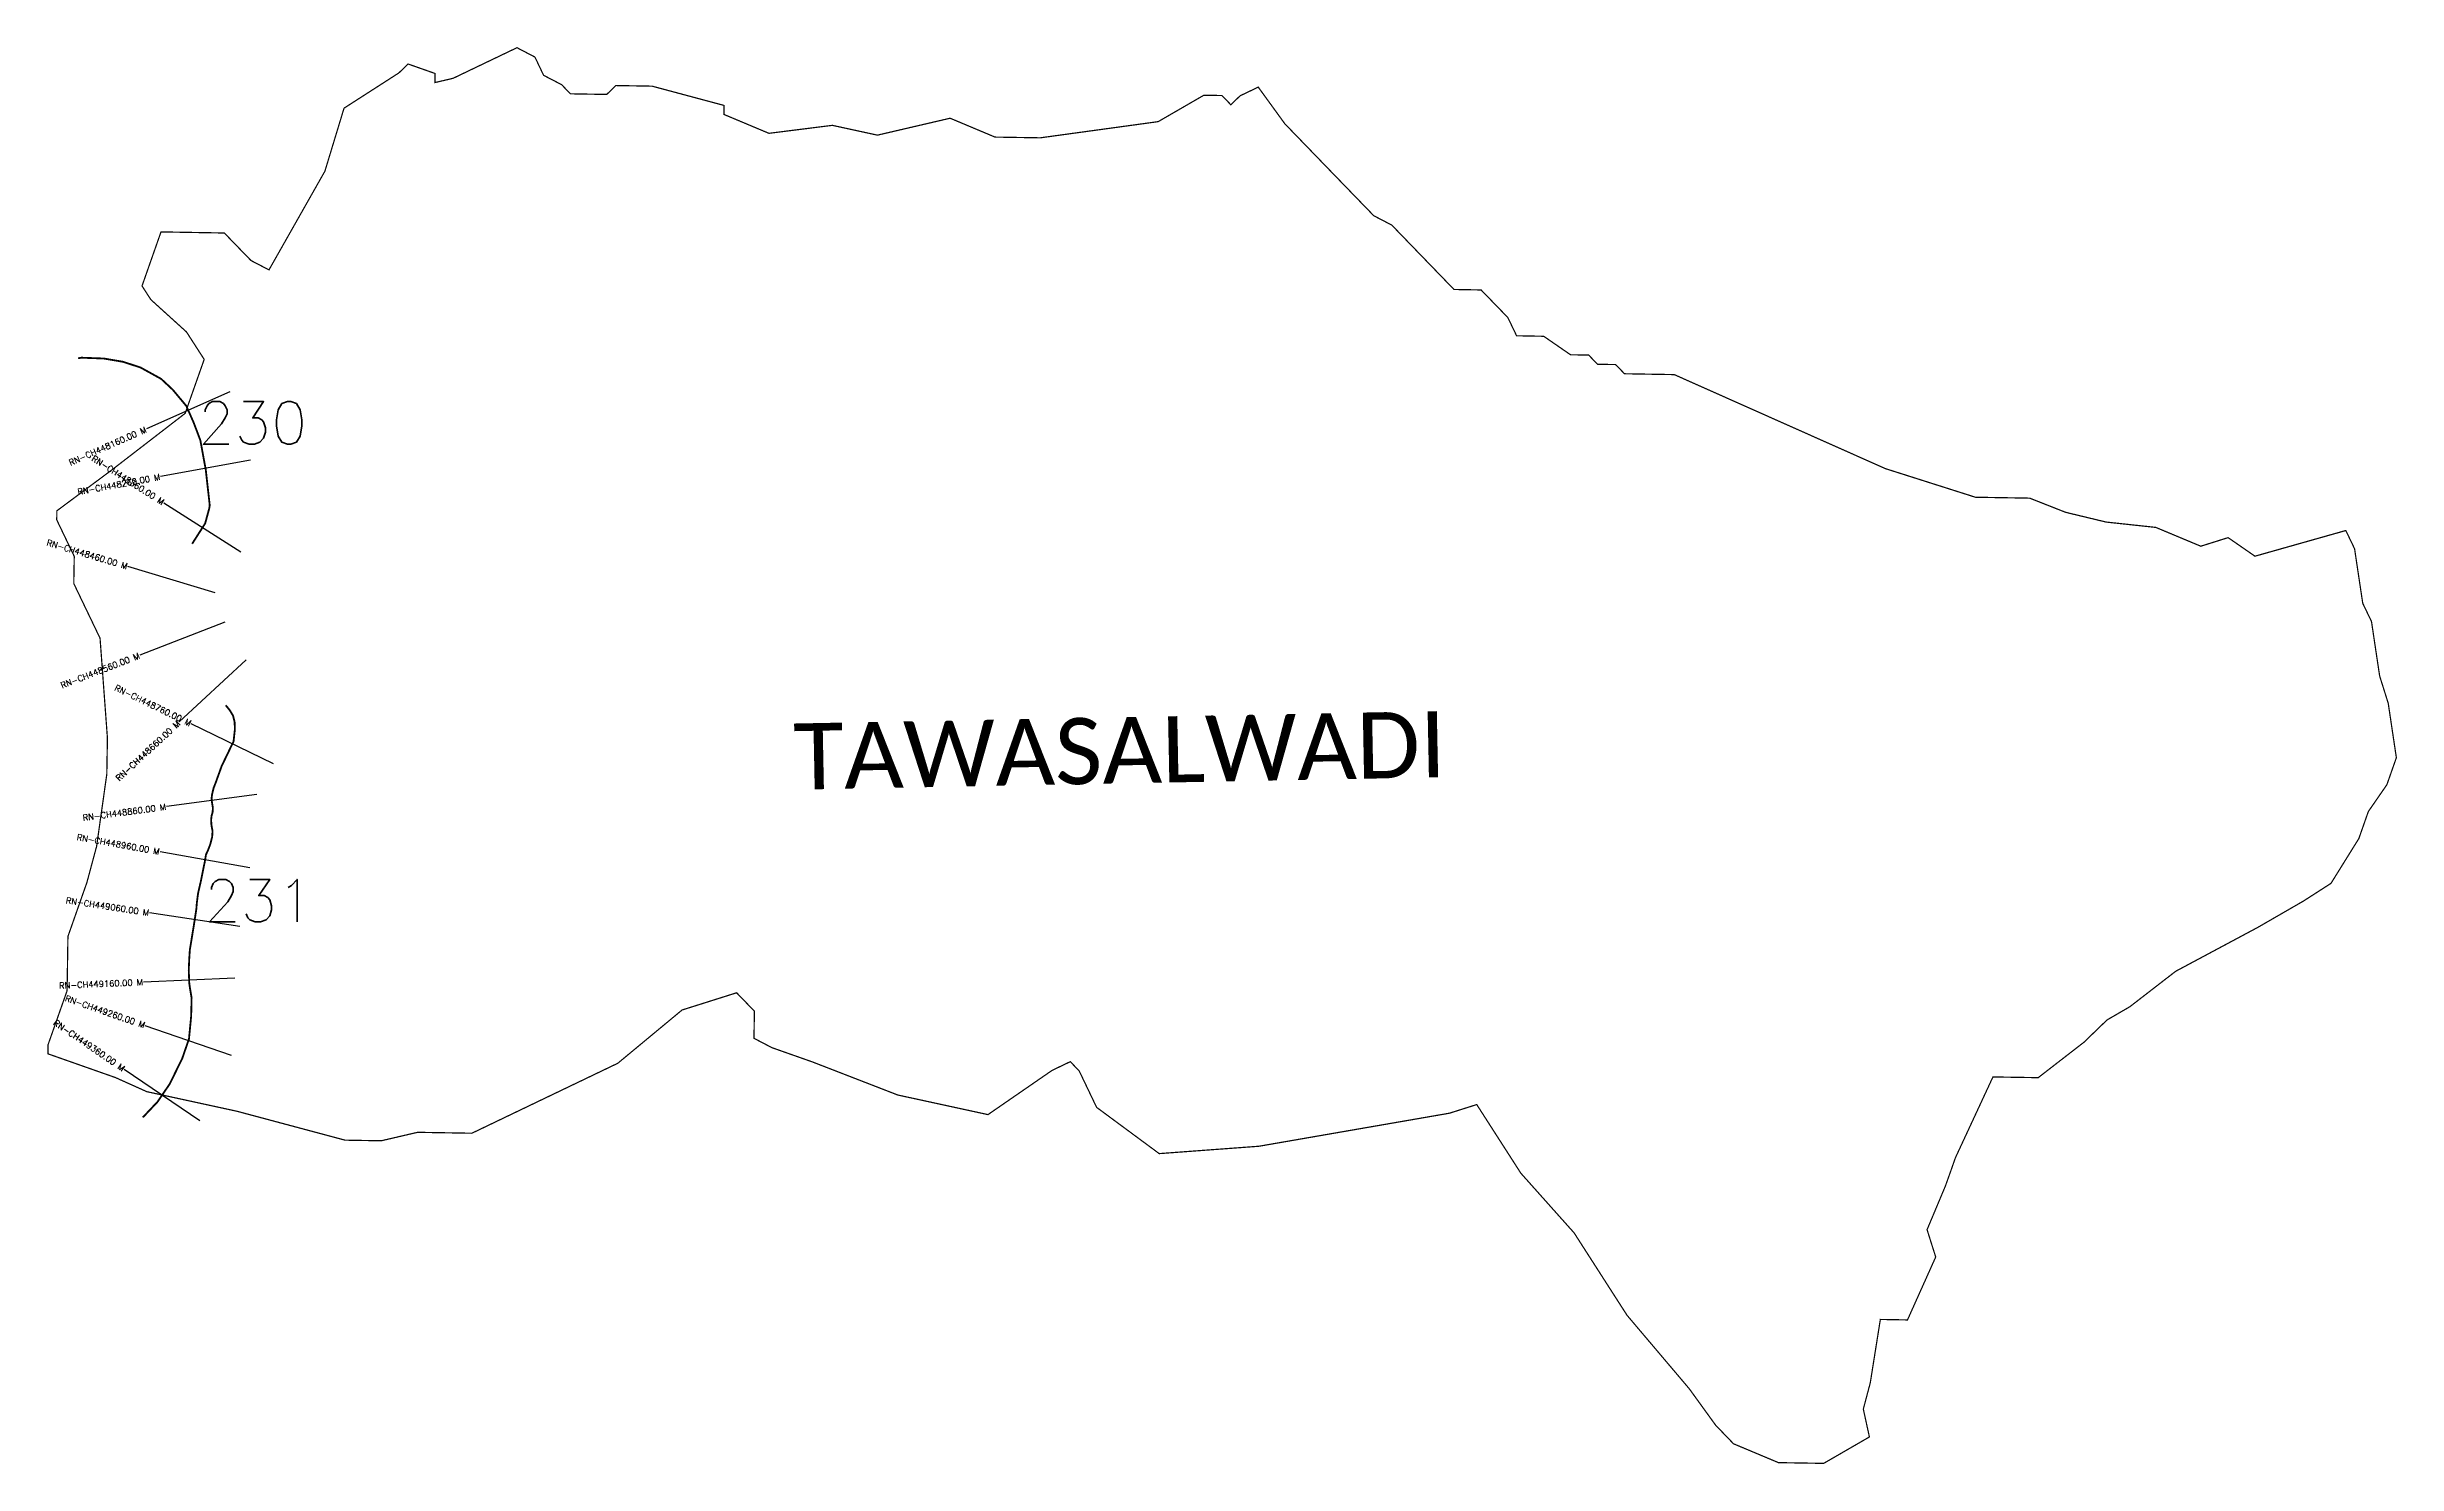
# Model space of a CAD drawing. Header units: metres. Extents: x 312905 to 316768, y 1913734 to 1916062.
import ezdxf
from ezdxf.enums import TextEntityAlignment as Align

# ---------------------------------------------------------------- set-up
doc = ezdxf.new("R2010")
doc.units = ezdxf.units.M
for name, color, linetype in [('CS', 134, 'Continuous'), ('CSMark', 6, 'Continuous'), ('NATURALLY PROTECTED', 3, 'Continuous'), ('VILLAGE NAME', 250, 'Continuous')]:
    doc.layers.add(name, color=color, linetype=linetype)
doc.styles.get("Standard").update_dxf_attribs({"font": 'simplex.shx'})

msp = doc.modelspace()

# ---------------------------------------------------------------- linework, layer by layer
at = {"color": 6, "const_width": 2, "flags": 128}
msp.add_lwpolyline([(313092.1, 1915758.4), (313196.2, 1915756.6), (313240.1, 1915711.3), (313269.6, 1915696), (313361.5, 1915858.1), (313393, 1915961.7), (313483.2, 1916019.7), (313498.3, 1916034.3), (313542.7, 1916018.7), (313542.4, 1916003.8), (313557.4, 1916007.3), (313572.3, 1916010.8), (313677.3, 1916061.1), (313706.8, 1916045.7), (313721.1, 1916015.7), (313750.6, 1916000.4), (313765.2, 1915985.3), (313824.8, 1915984.3), (313839.9, 1915998.9), (313899.4, 1915997.9), (314017.8, 1915966.2), (314017.6, 1915951.4), (314091.5, 1915920.4), (314195.8, 1915933.5), (314269.9, 1915917.4), (314389.4, 1915945.2), (314463.2, 1915914.2), (314537.6, 1915913), (314731.4, 1915939.6), (314806.5, 1915983), (314836.2, 1915982.5), (314850.9, 1915967.3), (314866, 1915982), (314895.9, 1915996.3), (314919.8, 1915963.4), (314939.6, 1915936.1), (315012.7, 1915860.5), (315085.8, 1915785), (315115.4, 1915769.6), (315217.7, 1915663.8), (315262.3, 1915663), (315306.2, 1915617.7), (315320.6, 1915587.7), (315365.2, 1915586.9), (315409.3, 1915556.5), (315439.1, 1915556), (315453.7, 1915540.9), (315483.4, 1915540.4), (315498, 1915525.3), (315579.8, 1915523.9), (315926.9, 1915369.4), (316074.9, 1915322.4), (316164.1, 1915320.9), (316223.2, 1915297.6), (316289.8, 1915281.6), (316371.5, 1915272.8), (316445.4, 1915241.9), (316490.3, 1915256), (316534.4, 1915225.5), (316683.8, 1915267.7), (316698.2, 1915237.7), (316711.6, 1915148.2), (316726, 1915118.2), (316739.4, 1915028.7), (316753.5, 1914983.9), (316766.9, 1914894.4), (316751.3, 1914850), (316720.8, 1914805.9), (316705.2, 1914761.5), (316659.4, 1914687.9), (316614.3, 1914658.9), (316539.2, 1914615.6), (316404.1, 1914543.4), (316328.8, 1914485.2), (316291.2, 1914463.4), (316253.4, 1914426.9), (316178.1, 1914368.6), (316103.7, 1914369.8), (316042, 1914237), (316034.2, 1914214.8), (316025.6, 1914190.7), (315995.4, 1914118.8), (316009.6, 1914073.9), (315963.2, 1913970.5), (315918.6, 1913971.3), (315904.8, 1913884.6), (315902.1, 1913867.4), (315890.6, 1913824), (315900.6, 1913778.2), (315825.5, 1913734.8), (315751.1, 1913736), (315677.2, 1913767), (315653.9, 1913791.2), (315648, 1913797.3), (315604.4, 1913857.5), (315502.2, 1913978.1), (315415.2, 1914113.5), (315327.6, 1914211.6), (315255.1, 1914324.4), (315210.2, 1914310.2), (314897, 1914255.9), (314733.1, 1914243.8), (314630.2, 1914319.8), (314601.5, 1914379.8), (314586.9, 1914394.9), (314556.9, 1914380.5), (314451.6, 1914307.9), (314303.3, 1914340.1), (314162.9, 1914394.5), (314096.4, 1914417.9), (314066.9, 1914433.3), (314067.6, 1914477.9), (314038.4, 1914508.1), (313948.7, 1914479.8), (313843.1, 1914392.3), (313603.2, 1914277.3), (313513.9, 1914278.8), (313454.2, 1914264.9), (313394.7, 1914265.9), (313217, 1914313.4), (313068.8, 1914345.6), (313017.1, 1914368.8), (312906.2, 1914407.8), (312906.4, 1914422.7), (312937.7, 1914511.4), (312939.1, 1914600.7), (312970.3, 1914689.4), (312986.2, 1914748.6), (313003, 1914867.3), (313004, 1914926.8), (312991.9, 1915090.7), (312948.7, 1915180.6), (312949.5, 1915225.2), (312920.7, 1915285.2), (312920.9, 1915300.1), (313011.2, 1915367.2), (313131.8, 1915460.2), (313163.1, 1915548.9), (313134, 1915594), (313075.4, 1915647.1), (313060.9, 1915669.6), (313092.1, 1915758.4)], dxfattribs=at)
at = {"layer": 'CS'}
for p, q in [((313205.5, 1915495.4), (313068.4, 1915434.7)), ((313205.5, 1915495.4), (313068.4, 1915434.7)), ((313239.1, 1915383.2), (313091.5, 1915356.2)), ((313239.1, 1915383.2), (313091.5, 1915356.2)), ((313223.4, 1915232.1), (313097, 1915312.7)), ((313223.4, 1915232.1), (313097, 1915312.7)), ((313181.3, 1915165.3), (313037.6, 1915208.4)), ((313181.3, 1915165.3), (313037.6, 1915208.4)), ((313197.1, 1915117.2), (313057.3, 1915062.9)), ((313197.1, 1915117.2), (313057.3, 1915062.9)), ((313232.1, 1915055.1), (313122.1, 1914953.1)), ((313232.1, 1915055.1), (313122.1, 1914953.1)), ((313277, 1914884.5), (313141.9, 1914949.8)), ((313277, 1914884.5), (313141.9, 1914949.8)), ((313249.9, 1914833.8), (313101.3, 1914814)), ((313249.9, 1914833.8), (313101.3, 1914814)), ((313238.4, 1914713.3), (313090.7, 1914739.7)), ((313238.4, 1914713.3), (313090.7, 1914739.7)), ((313221.7, 1914616.8), (313073.4, 1914639.3)), ((313221.7, 1914616.8), (313073.4, 1914639.3)), ((313213.3, 1914531.9), (313063.5, 1914525.6)), ((313213.3, 1914531.9), (313063.5, 1914525.6)), ((313207.9, 1914404.8), (313066.3, 1914454)), ((313207.9, 1914404.8), (313066.3, 1914454)), ((313155.7, 1914297.5), (313031.8, 1914382.1)), ((313155.7, 1914297.5), (313031.8, 1914382.1))]:
    msp.add_line(p, q, dxfattribs=at)
at = {"layer": 'NATURALLY PROTECTED', "const_width": 3, "flags": 128}
for points in [[(312955.8, 1915550.7), (312961.2, 1915551.7), (312998.3, 1915550.3), (313029.5, 1915545), (313058.4, 1915535.6), (313092.3, 1915516.9), (313111.4, 1915499.1), (313133.7, 1915472.4), (313145.7, 1915445.3), (313156.8, 1915415.9), (313165.7, 1915367.4), (313172.2, 1915309.3), (313171.4, 1915304), (313164.7, 1915279.4), (313143.3, 1915245.9)], [(313198.5, 1914980.5), (313205, 1914972.6), (313210.6, 1914963.4), (313213.1, 1914952.9), (313213.6, 1914941.5), (313211.4, 1914921.2), (313191.9, 1914880.8), (313182.2, 1914853.9), (313178.5, 1914844.4), (313176, 1914833.8), (313175.2, 1914826.8), (313176.3, 1914818.5), (313177.4, 1914811.8), (313177, 1914804.9), (313175.3, 1914799.2), (313174.5, 1914792.4), (313175, 1914783.7), (313176.8, 1914773.9), (313176.2, 1914764.1), (313173.1, 1914752.1), (313169.2, 1914741.9), (313166.1, 1914735.3), (313164, 1914723), (313161, 1914708.3), (313157.8, 1914692.3), (313153.1, 1914671.9), (313151.1, 1914656.7), (313150.2, 1914645.7), (313146, 1914618.3), (313139.5, 1914578.6), (313138.5, 1914563.3), (313137.7, 1914545.4), (313138.6, 1914523.2), (313139.9, 1914514.6), (313142.4, 1914499.7), (313141.7, 1914469.8), (313138.1, 1914432.3), (313127, 1914400.2), (313106.5, 1914358.4), (313086.4, 1914328.9), (313064, 1914305.2), (313061.9, 1914303.5)]]:
    msp.add_lwpolyline(points, dxfattribs=at)

# ---------------------------------------------------------------- texts
at = {"char_height": 70, "attachment_point": 1}
for s, width, heights, insert in [('230', 286.963, [114.1], (313152.8, 1915479.5)), ('231', 95.172, [0], (313162.9, 1914694.4))]:
    msp.add_mtext_dynamic_manual_height_columns(s, width=width, gutter_width=1, heights=heights, dxfattribs=dict(at, insert=insert))
at = {"layer": 'CSMark'}
for s, rotation, p in [('RN-CH448160.00 M', 23.8882, (313067.5, 1915434.3)), ('RN-CH448160.00 M', 23.8882, (313067.5, 1915434.3)), ('RN-CH448360.00 M', 327.4703, (313096.1, 1915313.3)), ('RN-CH448360.00 M', 327.4703, (313096.1, 1915313.3)), ('RN-CH448260.00 M', 10.3953, (313090.6, 1915356)), ('RN-CH448260.00 M', 10.3953, (313090.6, 1915356)), ('RN-CH448460.00 M', 343.2916, (313036.7, 1915208.7)), ('RN-CH448460.00 M', 343.2916, (313036.7, 1915208.7)), ('RN-CH448560.00 M', 21.2215, (313056.4, 1915062.5)), ('RN-CH448560.00 M', 21.2215, (313056.4, 1915062.5)), ('RN-CH448760.00 M', 334.2136, (313141, 1914950.2)), ('RN-CH448760.00 M', 334.2136, (313141, 1914950.2)), ('RN-CH448660.00 M', 42.8148, (313121.3, 1914952.5)), ('RN-CH448660.00 M', 42.8148, (313121.3, 1914952.5)), ('RN-CH448860.00 M', 7.6017, (313100.3, 1914813.8)), ('RN-CH448860.00 M', 7.6017, (313100.3, 1914813.8)), ('RN-CH448960.00 M', 349.8677, (313089.7, 1914739.9)), ('RN-CH448960.00 M', 349.8677, (313089.7, 1914739.9)), ('RN-CH449060.00 M', 351.3536, (313072.4, 1914639.5)), ('RN-CH449060.00 M', 351.3536, (313072.4, 1914639.5)), ('RN-CH449160.00 M', 2.3778, (313062.5, 1914525.6)), ('RN-CH449160.00 M', 2.3778, (313062.5, 1914525.6)), ('RN-CH449260.00 M', 340.8411, (313065.3, 1914454.4)), ('RN-CH449260.00 M', 340.8411, (313065.3, 1914454.4)), ('RN-CH449360.00 M', 325.6971, (313031, 1914382.6)), ('RN-CH449360.00 M', 325.6971, (313031, 1914382.6))]:
    msp.add_text(s, height=10, rotation=rotation, dxfattribs=at).set_placement(p, align=Align.MIDDLE_RIGHT)
at = {"layer": 'VILLAGE NAME', "insert": (314130.9, 1914950.5), "char_height": 108.748, "attachment_point": 1, "rotation": 1.1028}
msp.add_mtext_dynamic_manual_height_columns('{\\fCalibri|b0|i0|c0|p34;TAWASALWADI}', width=1571.314, gutter_width=543.7, heights=[0], dxfattribs=at)
msp.add_mtext_dynamic_manual_height_columns('{\\fCalibri|b0|i0|c0|p34;TAWASALWADI}', width=1571.314, gutter_width=543.7, heights=[0], dxfattribs=at)

doc.saveas('drawing.dxf')
